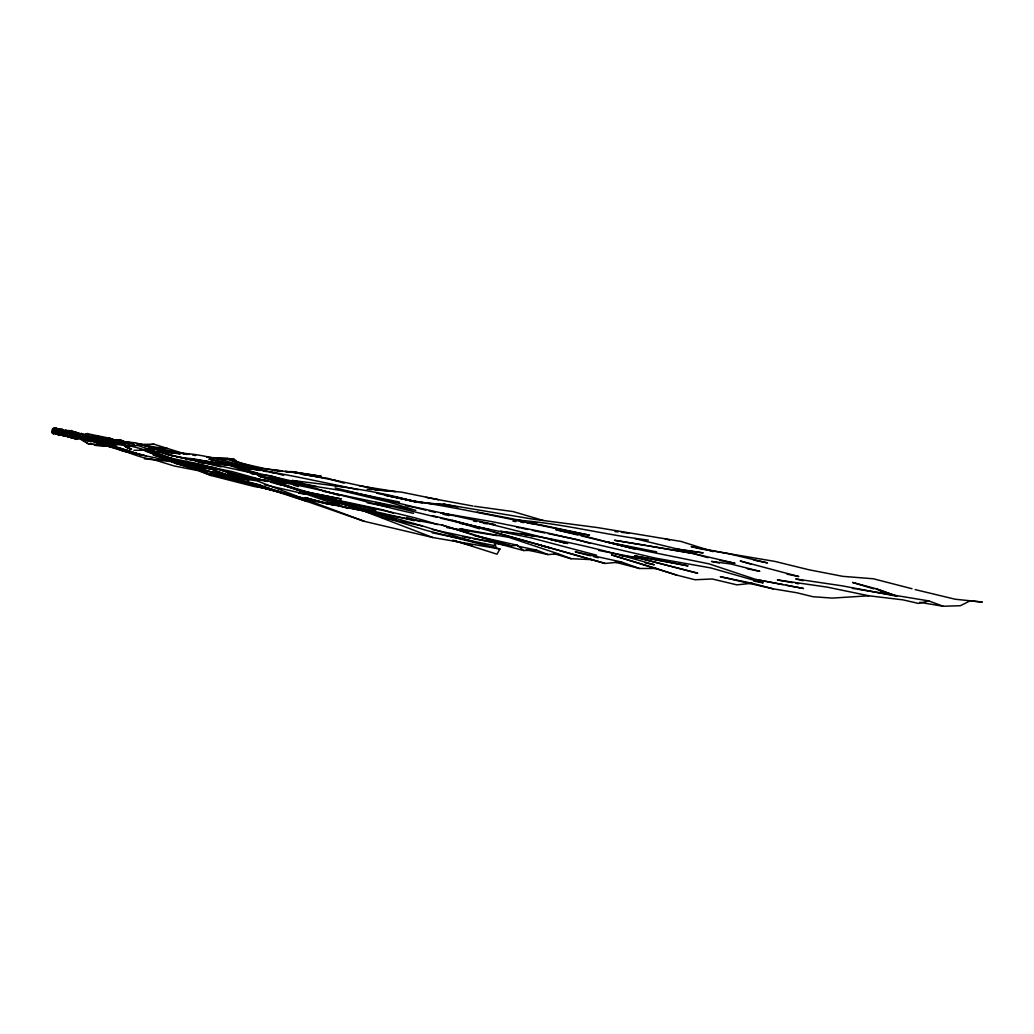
<?xml version="1.0" encoding="UTF-8"?>
<svg xmlns="http://www.w3.org/2000/svg" width="1034" height="1034" viewBox="0 0 1034 1034"><rect width="100%" height="100%" fill="white"/><g stroke="black" fill="none" stroke-linecap="round" stroke-linejoin="round"><path stroke-width="1.5" d="M55.009 432.613L54.078 432.432L54.453 430.364L55.603 431.695L55.823 430.558L54.466 431.217L54.505 430.441L55.603 431.01L57.025 430.247L54.673 432.781L55.435 429.2L56.637 430.558L56.327 432.845M56.909 430.596L57.219 433.143L55.293 431.501L55.461 430.338L54.673 431.449L54.35 429.847L57.4 431.398L55.707 433.763L53.794 432.664L55.461 428.735L56.689 428.683L56.379 433.052L52.165 432.225L53.264 432.703L55.177 430.17L55.952 431.475L55.319 431.915L57.839 429.433L55.926 433.724L52.514 432.109L56.159 430.299L53.884 429.058M56.056 429.045L55.888 433.789L53.509 430.428L56.056 429.045L53.329 428.761L52.992 430.079L53.303 429.149L54.737 429.226M56.301 430.907L56.211 433.427L53.781 432.328L54.673 430.234L55.216 431.514L57.09 431.773M57.542 433.013L54.207 432.755L57.749 430.984L53.367 432.807L55.513 432.07L54.182 429.084L53.367 432.807L54.182 429.084L56.896 429.485M53.846 430.234L54.944 430.286L54.905 431.605L55.578 430.234L55.603 431.385L59.08 430.066M56.056 430.7L54.401 430.713L55.616 433.479L52.359 431.966L55.552 430.997L54.518 430.493L55.552 430.984L54.453 430.506L54.414 431.514L55.578 430.635L56.12 431.372M56.379 428.864L54.621 431.333L54.724 430.338L55.422 431.359L53.768 432.109L53.057 431.721L53.316 428.826L54.182 428.386L54.427 431.514L55.616 431.191L54.324 430.661L56.172 431.126L54.582 430.79L55.823 430.583L54.065 431.049L54.104 432.096L57.607 430.183L56.896 428.929L52.333 431.915L53.212 432.315M56.301 432.819L55.461 432.897L55.784 428.231L57.219 429.976L53.923 432.173L56.599 433.608L53.846 430.855L57.193 429.976L55.241 428.218L58.175 429.627L54.918 429.433M52.889 429.394L52.372 432.445L52.889 429.394L53.6 430.816M56.986 430.803L56.637 432.716L54.892 433.039L53.975 431.824L54.104 432.794L57.18 433.259L52.333 431.915L55.216 431.437L54.724 430.338L55.603 431.695L55.733 430.441L55.422 431.359M54.621 429.213L53.626 428.813L56.922 429.64L57.141 432.949L58.163 432.548L55.603 433.117L53.122 430.312L53.044 432.871L55.59 433.22L55.978 428.593M53.639 431.268L56.896 432.005L53.044 431.928L56.973 431.385L54.544 430.726L55.138 431.669L54.182 430.907L55.681 431.243L55.099 430.519L53.458 432.225L55.978 432.535L53.755 428.671L53.561 430.79L57.103 430.364L55.474 431.785M58.253 431.837L53.354 433.504L54.789 428.503L55.629 433.194L52.527 432.277L57.684 429.2L54.169 431.217L54.854 430.118L56.573 432.328L54.466 432.949L54.75 430.028L56.405 430.713L56.275 431.617L52.553 432.445L52.127 431.178M57.064 433.065L55.216 430.454L54.789 431.462L54.88 430.635L54.156 430.997L55.629 430.532L54.867 431.075L55.939 431.449L55.616 430.571L54.918 431.488L53.768 430.015L53.988 431.256L55.254 430.48L55.552 433.621L56.883 431.837L54.621 429.666L54.169 431.592L54.789 430.144L56.624 431.217L53.303 429.317L54.182 428.903M55.978 430.687L55.694 433.336L52.165 432.225M52.075 432.755L56.948 429.265L56.366 432.277L53.716 433.104L52.075 432.755L53.07 430.545L52.476 431.514M54.944 432.91L55.254 430.26L56.482 432.949L52.527 431.915M55.681 430.054L55.823 428.334L53.148 429.485L52.98 431.062M58.421 430.493L60.269 430.971L59.726 435.055L64.173 434.836M54.505 430.144L53.613 431.785L55.81 430.506L56.405 431.023M57.4 429.782L57.09 429.123L56.392 434.099L55.229 432.483L57.116 434.047L56.314 432.044M56.392 433.104L55.552 433.647L57.801 430.868L57.568 428.877L55.914 433.401L56.392 430.803L53.716 428.89L53.471 429.937M53.962 428.968L56.935 428.683L56.366 432.277L54.724 430.519L55.125 433.349L52.45 430.545L53.354 432.328M53.148 432.664L55.965 428.839L56.573 431.85L53.988 431.256L54.97 430.415L54.789 431.462L55.19 430.054L56.573 432.005M53.613 431.785L55.474 430.467L54.97 431.488L54.453 430.506L55.681 431.243L55.552 430.234L55.616 431.191L54.363 430.958L55.694 430.532L54.272 430.958L55.487 431.01L54.544 431.139L54.918 430.351L52.954 432.6M68.761 432.664L69.162 430.428L70.855 432.354M453.215 540.213L497.005 554.211L499.952 548.976L432.845 537.538L364.343 521.343L260.129 485.127L174.824 461.927L123.589 451.212L72.005 434.758L63.552 436.283L64.302 432.471L63.63 430.571L57.684 428.787L55.009 429.679M54.104 432.794L56.405 430.713L55.448 430.105L56.275 431.617L52.346 431.398M58.835 432.548L59.377 429.834L68.218 432.509M55.965 433.492L56.586 430.454L54.518 432.302L56.896 432.005M57.116 434.047L57.413 432.613L55.332 431.953L55.784 428.231M53.755 428.671L54.712 431.643L55.06 430.066L55.603 431.385M54.337 430.622L54.97 431.488L55.358 430.299L53.587 432.354L55.332 430.441L55.28 431.256L54.414 430.17L54.492 431.346L55.358 430.299L56.715 433.841L55.823 428.334L55.539 429.64L55.461 428.735L52.359 429.291L53.316 431.54M56.418 430.351L53.238 431.966L53.161 428.464L55.784 431.372L55.939 430.196M55.733 430.441L55.461 431.281L54.518 430.635L55.448 430.751L55.978 433.285M53.367 430.325L53.07 431.682L54.724 432.109L57.012 430.118M55.332 431.437L54.518 430.273L54.918 431.32L55.435 430.842L54.35 431.036L55.797 431.139L54.996 430.299L55.086 431.307L55.603 430.751L54.285 431.023L56.172 432.212L54.298 430.286L57.09 432.225L54.311 431.798M55.241 430.157L54.944 431.501L54.414 430.17L55.487 431.139L54.841 430.441L54.233 431.398L54.724 430.338L54.957 431.152L55.603 430.39L55.28 431.256L55.746 430.493L54.466 431.217L55.823 428.554L53.858 429.149L54.556 432.238M56.353 431.54L53.38 429.136L56.599 433.246L53.897 430.196L55.707 432.044L56.211 430.17L54.233 433.078L54.569 431.798L59.494 430.299L57.322 428.929L55.435 431.527L55.216 430.674L53.07 431.682L54.182 428.386M56.392 434.099L57.064 431.23L55.384 432.975L56.56 431.824L53.044 431.928M56.327 433.388L53.484 433.13L56.327 433.388L57.297 429.989L53.936 429.705L56.056 433.272L53.613 432.548M53.458 430.881L57.258 433.143L56.275 433L57.439 429.045M56.353 429.782L55.965 431.217L55.578 430.118L55.862 431.385L54.22 429.989L56.172 433.401L56.65 431.126L54.737 432.742L53.781 432.328M54.918 430.351L54.608 431.488L53.988 430.377L55.5 430.674L54.505 431.359L54.531 430.571L56.172 433.052L56.818 432.496L54.724 427.74M54.699 433.298L54.647 430.506L56.456 430.919L54.207 431.424L55.384 431.126L55.022 430.338L55.552 430.984L54.789 431.049L55.875 430.919L53.212 431.643L55.164 433.543L55.797 432.548M53.277 430.092L55.565 431.281L54.724 430.312M57.129 432.393L55.629 428.826L54.608 431.527L54.156 430.118M54.737 431.617L55.254 430.364L54.414 430.997L55.823 430.558L53.535 432.031L56.069 432.832M57.219 432.044L59.726 431.798L59.377 429.834L59.726 431.798L58.589 430.803L58.356 431.527L64.987 433.039M54.996 431.656L55.397 430.377L54.518 432.302L59.714 432.134L63.475 434.099L66.137 433.517M72.005 434.758L72.729 432.6L66.46 431.928L58.395 435.43L57.684 428.787M55.448 430.48L54.673 432.781L55.72 430.829M55.784 429.549L54.582 428.231L56.999 429.304L55.112 433.052L56.922 431.85L54.996 428.942L54.091 431.424L54.957 431.165M54.272 431.023L55.138 430.39L55.125 431.281L54.207 430.777L55.526 430.984L54.272 431.023L56.056 431.488M54.75 429.11L56.922 429.64L55.164 433.543M54.466 432.328L55.965 428.839M55.306 431.695L54.957 430.209L54.44 431.424L54.66 429.911L54.608 431.605L57.684 429.2M54.117 432.199L55.435 429.2L56.767 432.005L54.518 430.777L55.552 432.225M58.589 430.803L63.552 436.283L64.509 434.125M53.109 431.01L53.122 429.188L53.264 430.286L54.285 429.2M56.896 433L55.991 432.548L57.4 434.086L56.922 429.588L55.216 433.388L52.876 430.286M55.125 431.088L55.229 430.596M53.768 430.015L54.427 432.962L56.521 428.696M56.767 432.005L56.107 430.26L55.409 432.264L54.996 430.493M91.057 441.841L75.715 436.981L66.46 431.928L64.651 435.43L63.63 430.571L63.475 431.217L62.932 430.079L57.245 428.864L60.683 430.842M54.518 430.273L55.384 431.126L54.427 431.126L55.151 430.364L55.513 431.281L54.634 430.441L55.5 429.149L54.091 430.532M54.854 430.196L53.212 432.238L54.673 430.48L55.487 431.139L54.595 430.713L55.5 430.997L54.673 431.475L54.634 430.441L55.552 430.997L54.337 430.803L55.125 431.281L54.789 430.144M55.125 433.349L56.301 431.268L57.103 433.362L54.608 432.664M54.414 430.997L54.776 430.364L54.892 433.388L56.224 432.69M53.484 433.052L55.358 429.873M55.086 428.851L57.801 430.868L53.199 433.634L57.103 428.903L59.558 430.829M64.728 432.018L65.93 430.131L69.653 433M55.409 432.212L56.482 430.558L55.823 428.903L53.148 429.485M54.892 431.824L56.935 428.683M52.863 431.747L53.561 430.79L53.82 432.16L55.487 433.078L54.544 430.222L55.319 431.566L56.87 430.041L55.099 428.218M52.062 431.76L53.354 429.924M52.786 430.945L52.23 431.734L55.707 428.8M54.996 428.942L56.637 433.181L56.534 431.036L54.505 431.165L55.022 430.338L55.474 430.984L54.66 430.467L54.453 431.527L54.699 430.377L54.078 431.385L56.237 429.963L54.117 431.1M56.805 429.149L55.28 429.73L56.805 429.149L53.975 428.696L56.017 429.588M60.502 431.656L58.124 434.81L57.633 432.639M55.022 430.609L55.952 432.69M54.466 432.949L57.297 429.291L56.107 429.356M54.544 431.139L57.193 429.976L54.039 428.619M54.595 432.354L56.185 430.493M54.815 430.984L57.801 430.868L53.794 432.664M55.397 430.247L53.238 431.966L55.332 429.549L58.679 429.356L56.133 428.464M54.892 433.388L58.059 429.821L54.582 428.813M54.285 431.54L55.035 430.7M55.5 430.868L54.311 431.152L55.603 430.751M57.775 432.496L59.726 430.441L61.187 431.062M54.44 431.152L54.892 430.868M492.662 546.598L496.708 543.264L511.016 545.913L517.414 545.254L523.592 550.527L536.685 550.14L548.085 554.573L558.101 553.785L571.065 558.709L592.043 559.653L605.019 563.44L621.331 561.979L639.503 568.48L656.357 568.493L676.779 575.124L695.055 579.764L712.245 578.988L736.906 584.856L752.093 583.266L773.212 588.837L796.658 592.728L812.827 596.696L832.267 598.104L868.844 595.778L902.979 599.862L918.438 603.417L928.816 600.909L943.163 606.26L960.34 605.717L970.086 600.857L982.3 602.059L955.145 599.216L915.129 589.587M57.206 429.058L55.022 431.307L53.497 431.126M56.637 430.558L55.035 432.651M53.807 432.832L53.329 428.761L54.724 432.109L53.393 431.863L55.784 433.375L53.91 431.372L55.099 430.39L55.164 431.553L52.592 432.122M56.004 433.026L54.479 432.819L57.116 432.587L59.067 430.984L55.435 428.658L59.429 429.317M70.053 432.005L71.669 430.532L72.987 432.871M55.81 430.493L53.82 432.16L56.211 433.427L56.896 433.13L52.333 431.915L57.839 429.756L56.896 428.929M53.199 433.634L56.534 431.036L53.807 429.304M79.256 434.965L81.259 433.414L86.753 435.87M58.912 429.291L61.678 429.2M55.733 431.294L57.839 429.756M56.443 430.713L54.582 432.031L55.461 432.897M55.823 430.583L54.259 431.307L54.841 430.377L54.492 431.669L57.762 430.842M58.059 429.627L58.886 429.071L61.161 430.842M68.502 431.411L69.485 430.764L62.958 430.054M84.53 435.107L87.205 433.479L89.415 435.094M53.923 432.173L56.224 430.79M68.929 432.173L71.669 430.532M56.366 432.988L53.509 432.225L54.466 433.233L57.374 431.54M70.907 432.819L73.362 431.462L77.123 435.637M93.163 437.964L95.606 436.684L100.918 438.868M57.116 432.587L59.093 431.592M67.068 431.915L69.485 430.764M70.48 432.832L73.362 431.462L78.067 436.684M53.354 433.504L59.067 430.984M54.44 433.466L58.434 431.734M52.514 432.109L56.34 430.506M55.332 431.1L57.607 430.183L56.883 431.837L54.621 429.666L54.996 432.083M53.91 433.608L56.314 432.664M56.469 429.433L55.655 429.756L56.288 430.079L53.303 429.317M53.535 432.031L56.107 430.622L56.172 433.052M79.721 438.287L76.891 439.36L66.176 435.921M82.552 437.214L86.791 435.598L95.761 441.608M54.944 429.834L57.348 428.929L57.477 431.63M83.134 435.275L87.386 433.711L106.67 437.628L117.966 440.988M88.872 437.098L91.742 436.051L94.585 437.111M55.578 430.945L56.586 430.583M96.925 439.657L101.19 438.157L121.043 443.327L126.213 446.119M56.469 430.118L58.679 429.356L54.453 429.175M52.333 431.915L53.742 431.449M66.086 435.883L76.167 439.114L86.791 435.598L84.232 437.123L75.715 436.981L76.891 439.36L72.703 436.167M60.45 429.808L62.544 429.213M96.963 440.975L102.831 439.321L117.372 444.245M54.014 432.044L56.935 431.23L56.883 429.64M65.93 431.553L68.554 430.881L70.622 432.716M87.386 433.711L83.004 434.797L81.259 433.414M73.285 435.766L67.572 437.149L66.809 433.453L72.587 433.479L74.706 435.417L81.738 438.015M54.737 433.078L56.948 432.574L54.712 429.756L58.356 432.044L54.712 429.756L56.818 431.669M148.172 449.635L152.916 448.808L179.981 454.146M69.239 435.766L66.809 436.154L71.294 437.692L66.034 436.012M144.902 445.564L153.988 444.219L186.611 454.443M70.402 432.561L72.716 432.225L77.382 434.513M65.93 431.243L68.554 430.881L70.441 433.052M103.516 443.082L106.45 442.694L99.135 441.518M54.582 433.052L56.767 432.768M52.359 429.291L57.982 428.683L56.999 428.761M110.548 440.187L117.966 440.962M186.185 459.652L193.785 458.928L229.638 465.339L254.635 474.27M111.349 440.988L120.965 440.096L129.547 444.116M56.25 431.449L52.54 430.674L54.892 433.039M156.199 452.659L160.916 452.259L179.283 457.144L254.778 473.52L299.679 490.504L282.993 485.127M56.599 429.162L58.951 428.968M111.22 440.885L118.884 440.562L133.089 443.172M103.697 443.832C135.906 441.389 165.065 460.324 196.447 464.615M52.592 432.845L55.229 432.742M53.988 430.984L56.948 432.574L54.983 433.698L53.988 430.984L56.353 430.945M125.269 445.809L137.884 445.525L159.21 452.517M54.466 433.233L56.844 433.194L53.975 432.651L54.466 433.233L53.962 430.48M86.326 436.813L95.606 436.684M140.469 444.4L153.988 444.219M145.225 448.911L152.916 448.808M127.764 450.372L121.611 450.449L135.195 454.184M133.916 450.307L144.67 450.204L174.63 463.064L211.621 474.141L260.129 485.127M54.246 430.829L55.293 430.816L54.195 430.713M211.957 458.45L227.351 458.463L257.737 468.299M53.716 429.097L57.801 429.11M53.858 429.149L56.275 429.162M227.351 458.85L233.555 458.876L235.946 460.492M57.878 430.312L61.032 430.338L58.951 429.653L59.714 432.134L59.726 430.441L60.786 431.178M103.762 439.385L119.078 440.898M98.54 441.867L120.939 444.025M106.657 439.889L120.965 440.096M65.711 432.496L72.729 432.6M153.226 452.129L160.916 452.259L173.169 456.278M107.316 440.665L134.304 444.374M98.308 438.08L101.19 438.157L94.404 437.266L106.282 441.893M216.791 459.264L228.087 459.587L259.663 468.686C230.84 464.046 203.427 452.478 173.893 453.151M107.097 438.054L109.824 438.132L116.92 441.195M53.212 431.643L55.991 431.747L56.715 429.2L53.522 428.761M96.046 437.821L102.314 438.054M164.781 451.936L172.381 453.344M55.771 429.252L56.999 429.304M428.309 503.403L443.728 504.14L533.686 519.262L597.497 527.573L681.031 541.441L713.279 551.665M152.903 451.871L160.916 452.259M131.576 449.221L123.085 444.93L105.132 443.961L97.674 441.828M66.499 433.13L72.587 433.479L74.823 435.973L88.64 444L104.085 445.266M222.155 464.266C267.819 470.121 312.979 480.215 358.048 489.664M206.684 457.286L233.555 458.876M101.978 437.653L109.824 438.132M110.716 442.668L121.043 443.327L126.381 446.559M96.278 437.55L99.161 437.744M101.448 444.891L88.64 444L81.001 438.481M88.058 441.053C110.871 442.074 130.232 456.252 151.985 459.329M156.599 459.639L162.739 460.065M165.815 460.285L176.568 461.022L218.187 474.27M144.98 450.449L152.528 451.082L173.958 459.367M274.204 470.638L279.025 471.052M285.449 471.594L290.27 471.995M188.847 465.352L213.78 467.458L248.599 480.358M367.057 489.185L371.839 489.586M375.019 489.858L395.712 491.615L359.509 485.825M136.359 443.767L181.338 453.293M103.245 442.423L106.45 442.694M55.487 431.01L54.182 430.907L57.09 432.225M255.566 479.582L268.077 481.34M87.761 436.193L94.068 436.775M112.9 441.725L116.079 442.022M119.246 442.319L122.426 442.617M199.329 462.314L229.638 465.339M116.105 445.137L103.697 443.638M371.193 489.25L401.619 492.158L438.597 499.693M251.792 473.831L270.288 475.692L302.729 485.605M239.5 477.721L268.336 480.655L322.479 497.949M123.279 441.583L135.893 442.888L168.684 452.362M144.308 458.786L174.824 461.927M149.943 446.585L167.482 448.433M515.992 520.05C560.648 523.01 603.998 534.785 648.357 540.084M58.486 433.401L54.233 432.936L57.141 433.388M57.904 429.549L53.846 428.179M94.637 445.292L103.633 446.313M246.04 468.428L256.833 469.656M236.889 477.101L268.336 480.655M176.788 456.95L193.785 458.928M156.431 456.059L161.123 456.601M515.346 520.089L524.277 521.11L477.269 512.024M110.741 439.385L113.74 439.734M208.868 462.159L230.957 464.809L257.75 473.301L316.378 486.523M614.984 531.528L618.138 531.903M621.279 532.29L629.163 533.234M426.111 497.38L473.107 506.065M484.067 523.398L487.195 523.773M490.31 524.148L566.167 543.315M140.378 449.57L152.528 451.082L166.319 457.674M282.269 470.897L266.242 468.919L245.821 464.318M285.474 471.284L291.885 472.073M852.468 588.462L855.57 588.85M66.654 436.361L73.944 437.266L71.346 436.012M153.355 448.536L189.416 454.417M376.531 493.205L416.237 501.606L453.836 506.298M53.354 430.661L55.888 430.984M304.28 484.946L276.168 478.962L260.361 476.933L304.28 484.946L339.63 495.596M124.054 445.266L130.31 446.093M236.566 465.261L297.456 473.003L335.468 480.5M522.441 521.214L525.621 521.627M530.403 522.273L536.762 523.114M512.942 521.149L516.082 521.563M520.8 522.183L523.954 522.597M527.094 523.01L539.683 524.677L589.483 535.185C529.77 523.669 470.56 509.801 410.433 500.546C371.788 489.56 331.875 485.45 292.157 480.461L301.657 482.348M110.535 439.502L115.989 440.898M100.893 445.059L117.63 447.334L141.58 455.063L117.876 447.632L100.893 445.059L96.731 443.069M474.645 506.285L513.122 511.584L543.277 520.464M674.931 548.964L703.172 552.906L677.516 549.041L634.747 538.559M230.117 464.718L197.287 460.014M346.868 491.318L399.434 502.046M272.433 481.12C320.307 487.621 366.385 502.925 413.458 513.342M113.003 445.072L103.697 443.276M302.872 474.709L305.961 475.162M309.05 475.601L312.139 476.054M315.228 476.506L327.584 478.303L344.193 483.188M268.711 488.694L254.467 486.587L211.143 475.537L199.342 471.155M298.774 493.128L306.684 494.291L347.101 508.198M191.032 459.083L194.159 459.548M620.297 555.4L623.399 555.865M626.501 556.344L640.473 558.463L697.575 573.198L640.473 558.463L598.557 550.398M186.921 462.288L232.198 471.62L267.961 481.521M290.127 471.452L321.277 476.312L293.01 471.879L304.086 474.076M384.958 495.299L422.505 503.196M187.645 454.417L182.889 453.668L186.004 454.288M446.598 527.508L497.251 535.638M103.49 438.041L118.884 440.562M333.181 485.204L344.193 487.001M646.134 545.448L614.493 540.265L693.051 553.448L735.032 563.284L719.961 560.402M857.16 589.109L928.816 600.909M580.966 535.741L630.133 547.813L709.053 563.853L756.009 579.505L803.521 588.488L786.099 585.205M878.409 590.233L896.672 596.191L842.193 585.839L795.741 578.95L803.276 580.72M53.148 431.372L55.448 431.76L53.768 431.178M919.769 602.318L943.163 606.26M258.668 476.002L276.168 478.962M702.861 549.3L774.893 561.41L808.756 569.734L842.839 576.352L873.329 578.769L912.027 588.734M647.711 545.706L693.051 553.448M237.988 475.821L261.137 480.293M473.572 521.058L476.635 521.575M479.698 522.105L495.002 524.729L412.876 506.634L335.132 487.919M509.969 532.949L500.521 531.321C552.712 537.124 604.011 549.791 654.276 564.784L645.074 562.845M513.11 533.492L516.263 534.022M555.62 540.782L558.774 541.325L550.902 539.709M196.227 464.253L199.291 464.783M192.557 454.973L195.685 455.529M243.236 467.484L260.4 470.522M263.528 471.077L266.643 471.633M269.771 472.176L274.449 473.003M180.162 453.551L157.078 449.441L161.459 451.315M88.95 438.08L95.309 439.217L103.348 444.323M164.484 458.127L176.659 460.298L186.715 464.744M184.918 464.447L213.237 469.475L232.107 476.984M516.586 527.262L519.727 527.831M53.367 431.941L54.246 432.096M462.547 536.724L470.341 538.132M473.456 538.688L499.926 543.457L441.996 525.052L376.622 513.032L324.017 498.375M792.6 582.685L777.413 579.932L827.303 587.144L868.844 595.778M795.637 583.241L798.662 583.796M753.734 581.082L763.17 582.853L710.862 567.937L655.659 558.166L546.366 532.678L492.43 521.731L440.743 512.903L452.866 515.397M756.009 579.505L782.932 584.598M293.488 472.267L302.846 474.05M305.974 474.645L309.088 475.239M331.332 502.963L339.1 504.45M348.406 506.221L362.378 508.883L422.505 525.97L475.511 542.436M295.634 483.847L298.697 484.442M181.971 463.478L213.237 469.475M367.264 502.782L390.257 507.255M460.298 523.359L530.92 537.796L596.618 555.206M301.178 491.072L341.323 498.97L298.981 490.362M311.997 475.653L315.163 476.273M53.329 428.761L53.858 432.173L53.509 430.428L55.939 430.907L53.161 428.464M656.629 551.859L606.04 541.777L631.748 547.49M230.388 473.585L265.014 480.448M786.952 574.154L798.765 576.533L740.189 560.984L750.774 564.099M405.729 505.613L413.51 507.177M273.17 489.832L262.119 487.609L280.498 491.951M753.954 560.144L767.499 562.91L727.884 553.526L691.151 546.611L703.017 549.455M719.289 563.013L711.495 561.423L730.87 563.982L759.809 571.324L747.336 568.765M270.262 482.154L285.487 485.269L396.436 519.404M533.583 536.181L520.994 533.609L527.198 534.992M443.728 504.14L457.894 507.061M521.304 528.103L527.611 529.408M532.355 530.377L544.983 532.975M548.136 533.622L576.558 539.464L590.44 543.445M59.041 433.841L60.114 434.06M752.093 583.266L720.31 576.701L773.212 588.837M432.238 532.794L495.751 545.9L496.178 548.666M334.124 480.099L373.054 488.475M250.06 471.698L257.75 473.301M167.107 457.351L202.535 464.744L245.911 477.178M322.944 491.176L415.746 510.357L388.241 501.878L340.044 490.336L291.601 482.671L297.482 484.364M380.667 517.22L422.505 525.97M517.801 546.185L536.685 550.14M416.237 501.606L385.863 495.17L416.586 501.981M323.823 498.233L329.213 499.383M82.914 437.369L76.723 436.038L82.72 437.628M432.406 529.486L496.708 543.264M151.688 451.044L157.711 452.362M103.038 445.008L146.285 455.878M621.331 561.979L575.214 551.846L590.53 555.814M274.449 472.939L208.894 459.122L224.107 462.909M185.112 464.499L191.368 465.869M495.118 542.824L504.463 544.905M526.267 549.739L548.085 554.573M474.929 535.702L517.414 545.254M165.427 454.094L193.617 460.492M185.202 464.318L191.432 465.739M264.484 484.765L305.805 494.213M54.065 428.696L57.49 429.485M264.911 477.992L287.866 483.33M432.29 515.669L452.285 520.348L592.043 559.653M541.894 545.978L551.122 548.123L493.476 532.045M76.309 435.56L80.988 436.658M415.048 507.539L425.84 510.111M428.916 510.848L435.081 512.308M442.785 514.144L448.95 515.604M437.227 517.349L375.885 502.446M440.329 518.099L490.09 529.964L452.285 520.348L479.453 528.813M577.825 534.992L555.878 529.718L580.087 534.94L634.786 549.17M180.847 461.642L153.2 454.921L167.947 459.703M336.076 500.197L326.886 497.949L382.916 509.852L393.385 513.161M339.139 500.947L375.859 510.214M550.721 539.347L567.653 543.535M560.286 541.7L566.361 543.199M111.401 445.189L108.286 444.413L111.233 445.24M210.535 473.236L252.206 483.628L305.637 499.461L364.343 521.343M469.268 531.075L459.897 528.71L508.883 537.37L558.101 553.785M499.952 548.976L426.086 530.352L363.425 510.861L295.634 496.423M395.776 496.992L415.513 502.007M241.917 476.881L247.863 478.393M202.806 462.805L195.18 460.854L221.134 466.877M203.905 465.571L216.326 468.764M432.845 537.538L363.425 510.861L305.637 499.461L256.768 480.81L209.967 474.037L290.464 495.053M295.039 496.23L301.14 497.793M593.581 556.602L598.182 557.791M615.01 562.147L639.503 568.48M488.022 539.968L511.016 545.913L441.996 525.052M244.102 482.219L253.899 485.657L286.353 494.032M452.297 540.433L472.448 545.732M97.054 443.418L101.539 444.607M414.505 520.735L341.892 503.817L346.48 505.006L320.514 497.561M893.647 595.015L875.966 588.721L852.559 582.452L873.846 588.863M495.544 543.005L523.592 550.527M276.013 473.288L283.562 475.33M332.78 505.019L305.146 497.561L327.92 504.127M73.466 432.109L82.306 434.849M121.741 449.105L102.896 443.844L84.232 437.123L92.556 441.091M665.043 538.792L669.58 540.071M535.69 543.832L605.019 563.44M677.516 549.041L707.954 557.688M191.897 458.889L197.908 460.595M213.25 470.716L238.764 478.018M174.63 463.064L207.446 472.46L174.164 465.959L150.214 458.592M274.217 483.111L281.894 485.334M295.698 489.341C342.06 504.954 391.459 509.167 437.692 524.639M80.484 435.107L75.004 432.018L90.139 436.891M554.314 553.797L571.065 558.709M55.048 432.794L57.232 433.44M406.672 517.465L420.373 521.511M227.842 473.662L236.76 476.299M194.573 463.465L198.993 464.796M656.357 568.493L611.559 554.922L676.779 575.124M293.876 485.153L298.374 486.51M98.346 441.531L102.961 442.94M122.025 441.802L129.392 444.064M52.527 432.277L55.59 433.22M252.206 483.628L307.085 501.516M104.537 441.945L111.323 444.155M58.331 429.459L54.776 428.309L57.477 429.963M75.004 432.018L88.459 436.891M97.855 441.57L108.001 445.034M323.965 498.453L340.444 503.959M53.251 431.01L55.448 431.76M94.404 437.266L106.476 441.906M141.025 444.181L155.32 449.247M875.966 588.721L896.892 596.204M144.941 450.863L152.334 453.59M85.951 439.566L88.769 440.6M131.396 449.079L125.45 446.869L131.137 449.286M223.538 474.541L230.879 477.281M91.742 436.051L101.306 439.631M119.453 449.325L123.744 450.94L119.285 449.221M53.341 428.696L56.87 430.041M68.27 436.051L73.97 438.235M104.447 443.508L108.893 445.227M55.952 431.475L54.531 430.764L56.172 431.346M81.427 433.763L95.309 439.217M248.082 483.343L253.899 485.657M227.351 458.463L237.639 462.663M77.951 433.634L80.885 434.836M153.665 448.187L159.314 450.54M83.767 435.249L95.503 440.148M54.44 430.661L55.112 430.945M113.481 439.889L116.222 441.079M202.522 471.737L211.143 475.537M270.288 475.692L283.058 481.482M80.122 434.551L77.201 433.207L79.851 434.836M98.062 436.18L104.512 439.204M53.561 429.33L56.87 430.932M77.175 435.728L81.259 437.718M254.778 473.52L262.726 477.424M53.91 430.958L55.694 431.915M80.445 434.474L77.834 433.013L78.545 435.094M123.085 444.93L130.866 449.609M54.582 428.231L56.431 429.433L56.909 431.553M79.993 434.551L77.834 433.013L80.238 435.004M66.46 431.928L68.877 433.724M71.307 435.521L76.167 439.114M55.448 430.105L56.935 431.23L55.926 428.528L55.125 431.475L55.06 430.066M67.598 432.703L65.504 430.648L65.943 433.336M63.475 434.099L58.951 429.653L63.526 435.547M60.967 432.212L57.645 428.58L58.77 431.075M53.509 430.428L56.211 433.427L54.427 432.225L54.634 433.117M57.917 428.839L59.571 430.713M53.923 431.32L55.694 433.336L55.306 430.39L54.233 431.398L55.048 431.243L54.531 430.351L55.099 431.424L54.466 430.506M60.269 430.971L63.862 435.443M61.717 433.918L63.552 436.283M55.073 429.705L56.069 431.062L54.608 431.1L54.052 429.381M54.182 430.196L56.65 433.621M57.116 431.488L57.865 432.6M56.573 428.399L57.607 429.976L56.301 429.226L58.279 429.692L54.802 428.179M56.456 429.071L57.413 430.868M54.556 430.105L55.216 431.514M57.206 430.144L57.645 431.372M55.345 428.968L55.849 432.458M59.003 430.157L58.886 429.071L58.977 431.126M55.461 428.735L55.707 433.763M68.438 430.842L68.554 433.349M54.569 430.183L54.621 431.32M661.863 560.803L634.617 555.853L688.049 565.895L661.863 560.803"/></g></svg>
